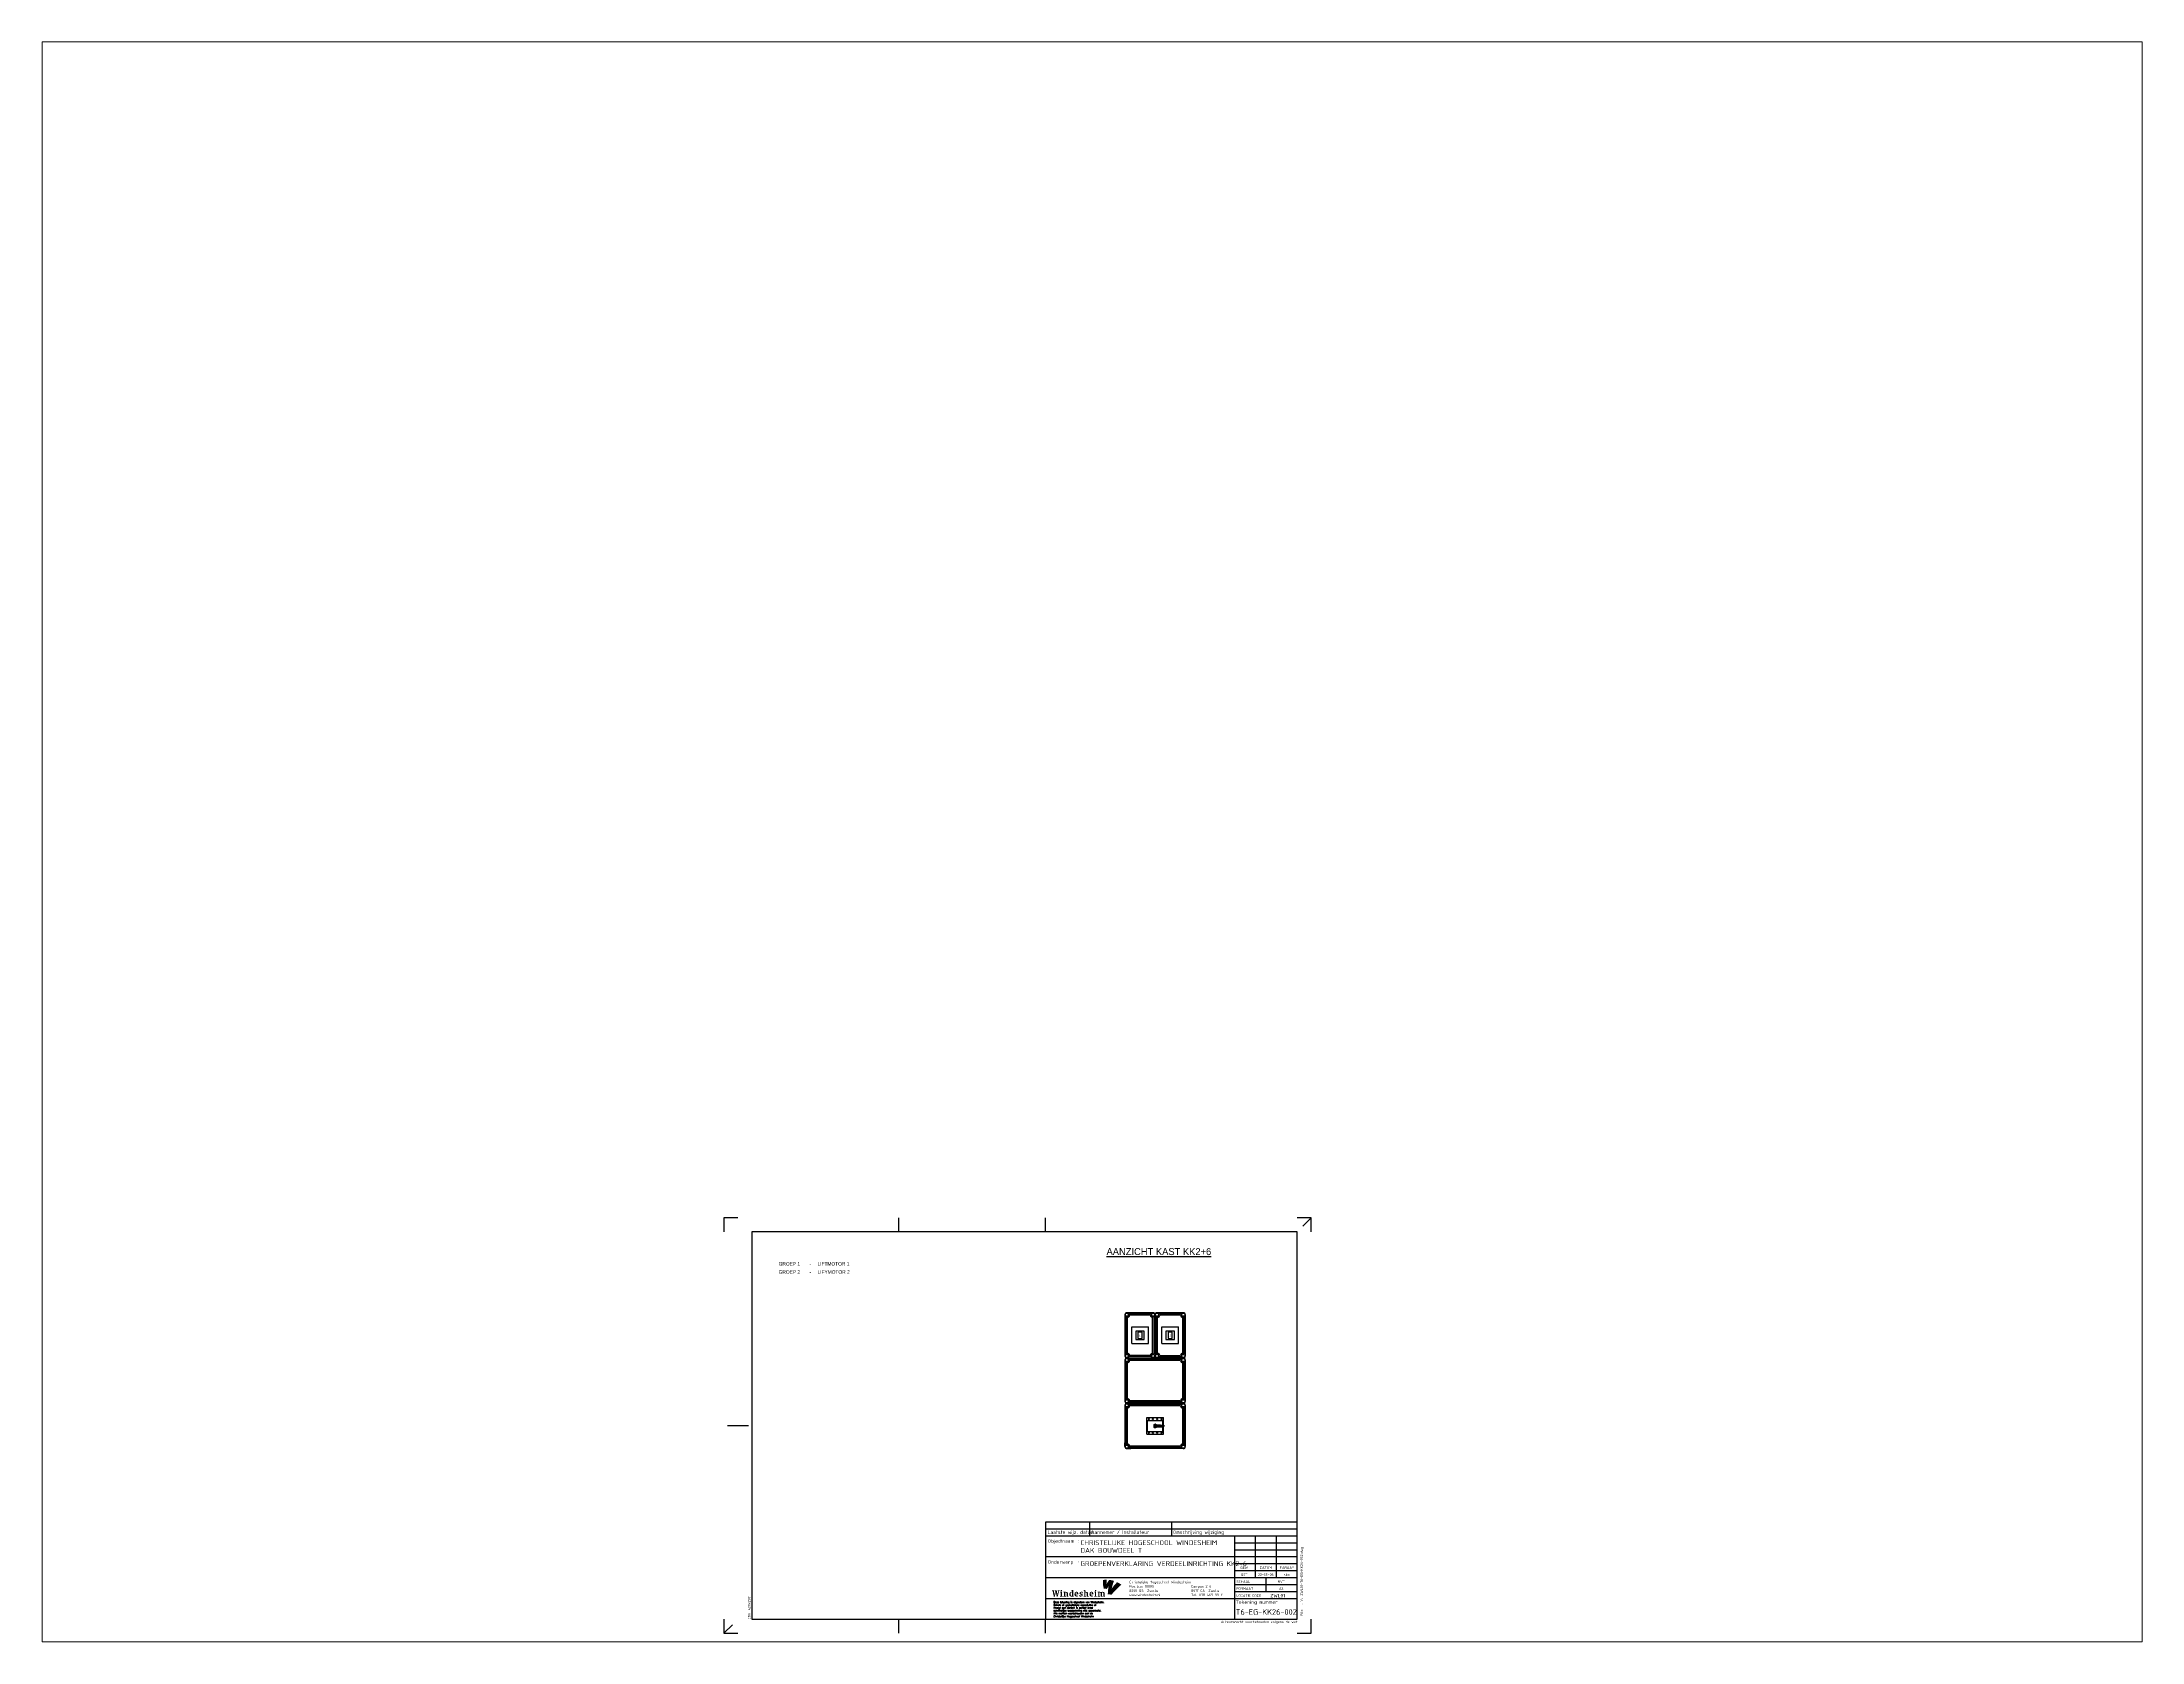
# Paper-space layout 'Layout1' of a CAD drawing. Header units: millimetres. Extents: x 27 to 240, y 20 to 183.
# The model-space entities are those that its viewports show. They can reach past a viewport. Long polylines and large blocks are cut down to what shows.
import ezdxf
from ezdxf.enums import TextEntityAlignment as Align

# ---------------------------------------------------------------- set-up
doc = ezdxf.new("R2010")
doc.units = ezdxf.units.MM
for name, color, linetype in [('00att018', 1, 'CONTINUOUS'), ('00att025', 2, 'CONTINUOUS'), ('00att035', 3, 'CONTINUOUS'), ('00att050', 4, 'CONTINUOUS'), ('00kad018', 1, 'CONTINUOUS'), ('00kad025', 2, 'CONTINUOUS'), ('00kad070', 5, 'CONTINUOUS'), ('BL$2----_KADER', 7, 'CONTINUOUS'), ('BL$4----_LOGO', 7, 'CONTINUOUS'), ('BL$4----_STEMPEL', 7, 'CONTINUOUS'), ('EL6-----', 7, 'CONTINUOUS'), ('KAST AANZICHT', 1, 'CONTINUOUS'), ('Kast-aanzicht', 1, 'CONTINUOUS'), ('LAAG_1', 160, 'CONTINUOUS')]:
    doc.layers.add(name, color=color, linetype=linetype)
doc.styles.add('BURO-035', font='BUROFONT.shx', dxfattribs={"height": 3.5})
doc.styles.add('BURO-050', font='BUROFONT.shx', dxfattribs={"height": 5})
doc.styles.add('EDU', font='ROMANS.SHX', dxfattribs={"height": 2.5})
doc.styles.add('ISO', font='isocp.shx')
doc.styles.add('NOOTER', font='arial.ttf')

# ---------------------------------------------------------------- blocks, each defined once
blk = doc.blocks.new('a3-windesheim-hor')
at = {"layer": '00kad018', "color": 1}
for p, q in [((0, 297), (0, 287)), ((10, 297), (0, 297)), ((125, 287), (125, 297)), ((230, 287), (230, 297)), ((420, 297), (410, 297)), ((420, 297), (414, 291)), ((420, 287), (420, 297)), ((2.5, 148.5), (17.5, 148.5)), ((0, 10), (0, 0)), ((0, 0), (6, 6)), ((0, 0), (10, 0)), ((125, 0), (125, 10)), ((230, 0), (230, 10)), ((410, 0), (420, 0)), ((420, 0), (420, 10))]:
    blk.add_line(p, q, dxfattribs=at)
at = {"layer": '00kad070', "color": 5}
for p, q in [((20, 287), (20, 10)), ((410, 287), (20, 287)), ((410, 10), (410, 287)), ((20, 10), (410, 10))]:
    blk.add_line(p, q, dxfattribs=at)
at = {"layer": '00att018', "color": 1, "style": 'ISO'}
blk.add_text('afm. 420x297', height=1.8, rotation=90, dxfattribs=at).set_placement((19, 10))
blk.add_text('Auteursrecht voorbehouden volgens de wet', height=1.8, dxfattribs=at).set_placement((410.1, 7.2), align=Align.RIGHT)
blk = doc.blocks.new('AI9-BLK4')
at = {"layer": 'LAAG_1'}
h = blk.add_hatch(color=40, dxfattribs=at)
edge = h.paths.add_edge_path()
edge.add_spline(control_points=[(7.1, 7.2), (4.8, 4.7), (2.6, 2.6), (-0.7, -2.1), (0, 0.5), (1.3, 5.9), (2.6, 9), (0.7, 9.7), (-2.2, 10.3), (-4.1, 10.4), (-5.5, 8.8), (-7.5, 5.5), (-8.1, 4.4), (-8, 6.9), (-7.7, 9.3), (-7.6, 10.6), (-9.6, 10.7), (-11, 10.6), (-13.2, 10.3), (-13.3, 6), (-13.1, 2), (-12, -2), (-10.8, -2.1), (-7.6, -2.4), (-7.6, -2.4), (-7.1, -1.7), (-6.1, 0), (-5, 1.4), (-5.4, -0.9), (-5.9, -4.1), (-6.1, -7.2), (-6.1, -8.1), (-6.2, -9.1), (-6.2, -10.1), (-4.7, -10.2), (-1, -10.6), (-0.7, -10.6), (-0.7, -10.6), (-0.7, -10.6), (-0.7, -10.6), (-0.7, -10.6), (-0.7, -10.6), (-0.7, -10.6), (0.7, -8.8), (2.3, -7), (3.6, -5.5), (4.7, -4.4), (5.7, -3.3), (6.7, -2.4), (9.3, 0.1), (11.5, 2.1), (13.2, 3.5), (11, 5.1), (9.5, 6.1), (7.1, 7.2)], knot_values=[0, 0, 0, 0, 1, 1, 1, 2, 2, 2, 3, 3, 3, 4, 4, 4, 5, 5, 5, 6, 6, 6, 7, 7, 7, 8, 8, 8, 9, 9, 9, 10, 10, 10, 11, 11, 11, 12, 12, 12, 13, 13, 13, 14, 14, 14, 15, 15, 15, 16, 16, 16, 17, 17, 17, 18, 18, 18, 18], degree=3, periodic=0)
h = blk.add_hatch(color=154, dxfattribs=at)
edge = h.paths.add_edge_path()
edge.add_spline(control_points=[(-0.7, -10.6), (-0.7, -10.6), (-0.7, -10.6), (-0.7, -10.6), (-0.7, -10.6), (-0.7, -10.6), (-0.7, -10.6)], knot_values=[0, 0, 0, 0, 1, 1, 1, 2, 2, 2, 2], degree=3, periodic=0)
h = blk.add_hatch(color=154, dxfattribs=at)
edge = h.paths.add_edge_path()
edge.add_spline(control_points=[(-0.7, -10.6), (-0.7, -10.6), (-0.7, -10.6), (-0.7, -10.6), (-0.7, -10.6), (-0.7, -10.6), (-0.7, -10.6)], knot_values=[0, 0, 0, 0, 1, 1, 1, 2, 2, 2, 2], degree=3, periodic=0)
blk = doc.blocks.new('AI9-BLK3')
at = {"layer": 'LAAG_1'}
h = blk.add_hatch(color=154, dxfattribs=at)
edge = h.paths.add_edge_path()
edge.add_spline(control_points=[(-27.8, 3.2), (-27.8, 3.2), (-29.8, -4.7), (-29.8, -4.7), (-29.8, -4.7), (-31.2, -4.7), (-31.2, -4.7), (-31.2, -4.7), (-32.5, 1.8), (-32.5, 1.8), (-32.5, 1.8), (-33.9, -4.7), (-33.9, -4.7), (-33.9, -4.7), (-35.4, -4.7), (-35.4, -4.7), (-35.4, -4.7), (-37.2, 3.2), (-37.2, 3.2), (-37.2, 3.2), (-38, 3.2), (-38, 3.2), (-38, 3.2), (-38, 4.2), (-38, 4.2), (-38, 4.2), (-34.8, 4.2), (-34.8, 4.2), (-34.8, 4.2), (-34.8, 3.2), (-34.8, 3.2), (-34.8, 3.2), (-35.4, 3.2), (-35.4, 3.2), (-35.4, 3.2), (-34.4, -2.1), (-34.4, -2.1), (-34.4, -2.1), (-33.2, 3.3), (-33.2, 3.3), (-33.2, 3.3), (-33.7, 3.3), (-33.7, 3.3), (-33.7, 3.3), (-33.7, 4.2), (-33.7, 4.2), (-33.7, 4.2), (-31.3, 4.2), (-31.3, 4.2), (-31.3, 4.2), (-30.2, -2.1), (-30.2, -2.1), (-30.2, -2.1), (-29, 3.2), (-29, 3.2), (-29, 3.2), (-29.8, 3.2), (-29.8, 3.2), (-29.8, 3.2), (-29.8, 4.2), (-29.8, 4.2), (-29.8, 4.2), (-27.2, 4.2), (-27.2, 4.2), (-27.2, 4.2), (-27.2, 3.2), (-27.2, 3.2), (-27.2, 3.2), (-27.8, 3.2), (-27.8, 3.2)], knot_values=[0, 0, 0, 0, 1, 1, 1, 2, 2, 2, 3, 3, 3, 4, 4, 4, 5, 5, 5, 6, 6, 6, 7, 7, 7, 8, 8, 8, 9, 9, 9, 10, 10, 10, 11, 11, 11, 12, 12, 12, 13, 13, 13, 14, 14, 14, 15, 15, 15, 16, 16, 16, 17, 17, 17, 18, 18, 18, 19, 19, 19, 20, 20, 20, 21, 21, 21, 22, 22, 22, 23, 23, 23, 23], degree=3, periodic=0)
h = blk.add_hatch(color=154, dxfattribs=at)
edge = h.paths.add_edge_path()
edge.add_spline(control_points=[(-26.4, -4.7), (-26.4, -4.7), (-26.4, -3.9), (-26.4, -3.9), (-26.4, -3.9), (-25.5, -3.9), (-25.5, -3.9), (-25.5, -3.9), (-25.5, 1.2), (-25.5, 1.2), (-25.5, 1.2), (-26.4, 1.2), (-26.4, 1.2), (-26.4, 1.2), (-26.4, 2), (-26.4, 2), (-26.4, 2), (-23.8, 2), (-23.8, 2), (-23.8, 2), (-23.8, -3.9), (-23.8, -3.9), (-23.8, -3.9), (-22.9, -3.9), (-22.9, -3.9), (-22.9, -3.9), (-22.9, -4.7), (-22.9, -4.7), (-22.9, -4.7), (-26.4, -4.7), (-26.4, -4.7)], knot_values=[0, 0, 0, 0, 1, 1, 1, 2, 2, 2, 3, 3, 3, 4, 4, 4, 5, 5, 5, 6, 6, 6, 7, 7, 7, 8, 8, 8, 9, 9, 9, 10, 10, 10, 10], degree=3, periodic=0)
edge = h.paths.add_edge_path()
edge.add_spline(control_points=[(-24.7, 2.7), (-25.2, 2.7), (-25.7, 3.2), (-25.7, 3.7), (-25.7, 4.3), (-25.2, 4.8), (-24.7, 4.8), (-24.1, 4.8), (-23.6, 4.3), (-23.6, 3.7), (-23.6, 3.2), (-24.1, 2.7), (-24.7, 2.7)], knot_values=[0, 0, 0, 0, 1, 1, 1, 2, 2, 2, 3, 3, 3, 4, 4, 4, 4], degree=3, periodic=0)
h = blk.add_hatch(color=154, dxfattribs=at)
edge = h.paths.add_edge_path()
edge.add_spline(control_points=[(-17, -4.7), (-17, -4.7), (-17, -0.9), (-17, -0.9), (-17, -0.3), (-17.2, 0.2), (-17.5, 0.5), (-17.9, 0.9), (-18.3, 1.1), (-18.9, 1.1), (-19, 1.1), (-19, 1.1), (-19.1, 1.1), (-19.1, 1.1), (-19.1, -3.9), (-19.1, -3.9), (-19.1, -3.9), (-18.2, -3.9), (-18.2, -3.9), (-18.2, -3.9), (-18.2, -4.7), (-18.2, -4.7), (-18.2, -4.7), (-21.7, -4.7), (-21.7, -4.7), (-21.7, -4.7), (-21.7, -3.9), (-21.7, -3.9), (-21.7, -3.9), (-20.8, -3.9), (-20.8, -3.9), (-20.8, -3.9), (-20.8, 1.2), (-20.8, 1.2), (-20.8, 1.2), (-21.7, 1.2), (-21.7, 1.2), (-21.7, 1.2), (-21.7, 2), (-21.7, 2), (-21.7, 2), (-19.4, 2), (-19.4, 2), (-19.1, 2), (-18.9, 2), (-18.6, 2), (-17, 2), (-16.3, 1.9), (-15.9, 1.4), (-15.5, 1), (-15.3, 0.6), (-15.3, -0.2), (-15.3, -0.2), (-15.3, -3.9), (-15.3, -3.9), (-15.3, -3.9), (-14.5, -3.9), (-14.5, -3.9), (-14.5, -3.9), (-14.5, -4.7), (-14.5, -4.7), (-14.5, -4.7), (-17, -4.7), (-17, -4.7)], knot_values=[0, 0, 0, 0, 1, 1, 1, 2, 2, 2, 3, 3, 3, 4, 4, 4, 5, 5, 5, 6, 6, 6, 7, 7, 7, 8, 8, 8, 9, 9, 9, 10, 10, 10, 11, 11, 11, 12, 12, 12, 13, 13, 13, 14, 14, 14, 15, 15, 15, 16, 16, 16, 17, 17, 17, 18, 18, 18, 19, 19, 19, 20, 20, 20, 21, 21, 21, 21], degree=3, periodic=0)
h = blk.add_hatch(color=154, dxfattribs=at)
edge = h.paths.add_edge_path(flags=16)
edge.add_spline(control_points=[(-6.8, -4.7), (-6.8, -4.7), (-6.8, -3.9), (-6.8, -3.9), (-6.8, -3.9), (-7.6, -3.9), (-7.6, -3.9), (-7.6, -3.9), (-7.6, 4.5), (-7.6, 4.5), (-7.6, 4.5), (-10.2, 4.5), (-10.2, 4.5), (-10.2, 4.5), (-10.2, 3.6), (-10.2, 3.6), (-10.2, 3.6), (-9.3, 3.6), (-9.3, 3.6), (-9.3, 3.6), (-9.3, 2), (-9.3, 2), (-9.6, 2), (-9.8, 2), (-10.2, 2), (-11.9, 2), (-13.2, 0.7), (-13.2, -1.5), (-13.2, -3.8), (-12.3, -4.8), (-10.3, -4.8), (-9.9, -4.8), (-9.3, -4.7), (-9.1, -4.7), (-9.1, -4.7), (-6.8, -4.7), (-6.8, -4.7)], knot_values=[0, 0, 0, 0, 1, 1, 1, 2, 2, 2, 3, 3, 3, 4, 4, 4, 5, 5, 5, 6, 6, 6, 7, 7, 7, 8, 8, 8, 9, 9, 9, 10, 10, 10, 11, 11, 11, 12, 12, 12, 12], degree=3, periodic=0)
edge = h.paths.add_edge_path()
edge.add_spline(control_points=[(-9.3, -3.7), (-9.5, -3.8), (-9.6, -3.8), (-9.8, -3.8), (-10.8, -3.8), (-11.5, -3.1), (-11.5, -1.2), (-11.5, 0.4), (-10.9, 1.1), (-10, 1.1), (-9.7, 1.1), (-9.5, 1), (-9.3, 1), (-9.3, 1), (-9.3, -3.7), (-9.3, -3.7)], knot_values=[0, 0, 0, 0, 1, 1, 1, 2, 2, 2, 3, 3, 3, 4, 4, 4, 5, 5, 5, 5], degree=3, periodic=0)
h = blk.add_hatch(color=154, dxfattribs=at)
edge = h.paths.add_edge_path(flags=16)
edge.add_spline(control_points=[(-0.4, -1.4), (-0.4, 1), (-1.2, 2.1), (-3, 2.1), (-4.8, 2.1), (-5.9, 0.7), (-5.9, -1.4), (-5.9, -3.6), (-4.8, -4.8), (-2.7, -4.8), (-1.9, -4.8), (-1.2, -4.6), (-0.7, -4.4), (-0.7, -4.4), (-0.7, -3.5), (-0.7, -3.5), (-1.2, -3.6), (-1.6, -3.6), (-2, -3.6), (-3.4, -3.6), (-4.2, -2.5), (-4.2, -1.4), (-4.2, -1.4), (-0.4, -1.4), (-0.4, -1.4)], knot_values=[0, 0, 0, 0, 1, 1, 1, 2, 2, 2, 3, 3, 3, 4, 4, 4, 5, 5, 5, 6, 6, 6, 7, 7, 7, 8, 8, 8, 8], degree=3, periodic=0)
edge = h.paths.add_edge_path()
edge.add_spline(control_points=[(-2.2, -0.5), (-2.2, -0.5), (-4.2, -0.5), (-4.2, -0.5), (-4.2, 0.5), (-3.8, 1.1), (-3.2, 1.1), (-2.6, 1.1), (-2.2, 0.6), (-2.2, -0.5)], knot_values=[0, 0, 0, 0, 1, 1, 1, 2, 2, 2, 3, 3, 3, 3], degree=3, periodic=0)
h = blk.add_hatch(color=154, dxfattribs=at)
edge = h.paths.add_edge_path()
edge.add_spline(control_points=[(3.2, -4.8), (2.4, -4.8), (1.5, -4.6), (1.3, -4.5), (1.3, -4.5), (1.3, -2.7), (1.3, -2.7), (1.3, -2.7), (2.3, -2.7), (2.3, -2.7), (2.3, -2.7), (2.3, -3.6), (2.3, -3.6), (2.6, -3.7), (2.9, -3.8), (3.3, -3.8), (4.1, -3.8), (4.5, -3.5), (4.5, -3), (4.5, -2.5), (4.1, -2.3), (3.5, -2.1), (3.5, -2.1), (2.7, -1.8), (2.7, -1.8), (1.8, -1.5), (1.3, -1), (1.3, 0.1), (1.3, 1.2), (2.3, 2.1), (3.9, 2.1), (4.6, 2.1), (5.3, 2), (5.7, 1.9), (5.7, 1.9), (5.7, 0), (5.7, 0), (5.7, 0), (4.7, 0), (4.7, 0), (4.7, 0), (4.7, 1), (4.7, 1), (4.4, 1.1), (4.2, 1.1), (3.9, 1.1), (3.2, 1.1), (2.8, 0.8), (2.8, 0.4), (2.8, 0), (3, -0.2), (3.6, -0.4), (3.6, -0.4), (4.4, -0.7), (4.4, -0.7), (5.4, -1), (6, -1.6), (6, -2.6), (6, -4), (4.8, -4.8), (3.2, -4.8)], knot_values=[0, 0, 0, 0, 1, 1, 1, 2, 2, 2, 3, 3, 3, 4, 4, 4, 5, 5, 5, 6, 6, 6, 7, 7, 7, 8, 8, 8, 9, 9, 9, 10, 10, 10, 11, 11, 11, 12, 12, 12, 13, 13, 13, 14, 14, 14, 15, 15, 15, 16, 16, 16, 17, 17, 17, 18, 18, 18, 19, 19, 19, 20, 20, 20, 20], degree=3, periodic=0)
h = blk.add_hatch(color=154, dxfattribs=at)
edge = h.paths.add_edge_path()
edge.add_spline(control_points=[(11.8, -4.7), (11.8, -4.7), (11.8, -1), (11.8, -1), (11.8, -0.3), (11.7, 0.2), (11.3, 0.5), (10.9, 0.9), (10.5, 1.1), (10, 1.1), (9.9, 1.1), (9.8, 1.1), (9.7, 1.1), (9.7, 1.1), (9.7, -3.9), (9.7, -3.9), (9.7, -3.9), (10.6, -3.9), (10.6, -3.9), (10.6, -3.9), (10.6, -4.7), (10.6, -4.7), (10.6, -4.7), (7.1, -4.7), (7.1, -4.7), (7.1, -4.7), (7.1, -3.9), (7.1, -3.9), (7.1, -3.9), (8, -3.9), (8, -3.9), (8, -3.9), (8, 3.6), (8, 3.6), (8, 3.6), (7.2, 3.6), (7.2, 3.6), (7.2, 3.6), (7.2, 4.5), (7.2, 4.5), (7.2, 4.5), (9.7, 4.5), (9.7, 4.5), (9.7, 4.5), (9.7, 2), (9.7, 2), (9.9, 2), (10.2, 2), (10.5, 2), (11.9, 2), (12.5, 1.8), (13, 1.4), (13.4, 1), (13.5, 0.5), (13.5, -0.2), (13.5, -0.2), (13.5, -3.9), (13.5, -3.9), (13.5, -3.9), (14.3, -3.9), (14.3, -3.9), (14.3, -3.9), (14.3, -4.7), (14.3, -4.7), (14.3, -4.7), (11.8, -4.7), (11.8, -4.7)], knot_values=[0, 0, 0, 0, 1, 1, 1, 2, 2, 2, 3, 3, 3, 4, 4, 4, 5, 5, 5, 6, 6, 6, 7, 7, 7, 8, 8, 8, 9, 9, 9, 10, 10, 10, 11, 11, 11, 12, 12, 12, 13, 13, 13, 14, 14, 14, 15, 15, 15, 16, 16, 16, 17, 17, 17, 18, 18, 18, 19, 19, 19, 20, 20, 20, 21, 21, 21, 22, 22, 22, 22], degree=3, periodic=0)
h = blk.add_hatch(color=154, dxfattribs=at)
edge = h.paths.add_edge_path(flags=16)
edge.add_spline(control_points=[(21.1, -1.4), (21.1, 1), (20.4, 2.1), (18.5, 2.1), (16.7, 2.1), (15.6, 0.7), (15.6, -1.4), (15.6, -3.6), (16.8, -4.8), (18.9, -4.8), (19.6, -4.8), (20.3, -4.6), (20.8, -4.4), (20.8, -4.4), (20.8, -3.5), (20.8, -3.5), (20.4, -3.6), (19.9, -3.6), (19.5, -3.6), (18.1, -3.6), (17.3, -2.5), (17.3, -1.4), (17.3, -1.4), (21.1, -1.4), (21.1, -1.4)], knot_values=[0, 0, 0, 0, 1, 1, 1, 2, 2, 2, 3, 3, 3, 4, 4, 4, 5, 5, 5, 6, 6, 6, 7, 7, 7, 8, 8, 8, 8], degree=3, periodic=0)
edge = h.paths.add_edge_path()
edge.add_spline(control_points=[(19.3, -0.5), (19.3, -0.5), (17.3, -0.5), (17.3, -0.5), (17.3, 0.5), (17.8, 1.1), (18.4, 1.1), (18.9, 1.1), (19.3, 0.6), (19.3, -0.5)], knot_values=[0, 0, 0, 0, 1, 1, 1, 2, 2, 2, 3, 3, 3, 3], degree=3, periodic=0)
h = blk.add_hatch(color=154, dxfattribs=at)
edge = h.paths.add_edge_path()
edge.add_spline(control_points=[(22.5, -4.7), (22.5, -4.7), (22.5, -3.9), (22.5, -3.9), (22.5, -3.9), (23.4, -3.9), (23.4, -3.9), (23.4, -3.9), (23.4, 1.2), (23.4, 1.2), (23.4, 1.2), (22.5, 1.2), (22.5, 1.2), (22.5, 1.2), (22.5, 2), (22.5, 2), (22.5, 2), (25.1, 2), (25.1, 2), (25.1, 2), (25.1, -3.9), (25.1, -3.9), (25.1, -3.9), (26, -3.9), (26, -3.9), (26, -3.9), (26, -4.7), (26, -4.7), (26, -4.7), (22.5, -4.7), (22.5, -4.7)], knot_values=[0, 0, 0, 0, 1, 1, 1, 2, 2, 2, 3, 3, 3, 4, 4, 4, 5, 5, 5, 6, 6, 6, 7, 7, 7, 8, 8, 8, 9, 9, 9, 10, 10, 10, 10], degree=3, periodic=0)
edge = h.paths.add_edge_path()
edge.add_spline(control_points=[(24.2, 2.7), (23.6, 2.7), (23.2, 3.2), (23.2, 3.7), (23.2, 4.3), (23.6, 4.8), (24.2, 4.8), (24.8, 4.8), (25.3, 4.3), (25.3, 3.7), (25.3, 3.2), (24.8, 2.7), (24.2, 2.7)], knot_values=[0, 0, 0, 0, 1, 1, 1, 2, 2, 2, 3, 3, 3, 4, 4, 4, 4], degree=3, periodic=0)
h = blk.add_hatch(color=154, dxfattribs=at)
edge = h.paths.add_edge_path()
edge.add_spline(control_points=[(35.5, -4.7), (35.5, -4.7), (35.5, -0.9), (35.5, -0.9), (35.5, -0.3), (35.3, 0.2), (35, 0.5), (34.7, 0.9), (34.2, 1.1), (33.5, 1.1), (33.4, 1.1), (33.3, 1), (33.2, 1), (33.4, 0.8), (33.5, 0.3), (33.5, -0.1), (33.5, -0.1), (33.5, -3.9), (33.5, -3.9), (33.5, -3.9), (34.3, -3.9), (34.3, -3.9), (34.3, -3.9), (34.3, -4.7), (34.3, -4.7), (34.3, -4.7), (31.8, -4.7), (31.8, -4.7), (31.8, -4.7), (31.8, -0.9), (31.8, -0.9), (31.8, -0.2), (31.6, 0.2), (31.3, 0.5), (30.9, 0.9), (30.5, 1.1), (30, 1.1), (30, 1.1), (29.9, 1.1), (29.8, 1.1), (29.8, 1.1), (29.8, -3.9), (29.8, -3.9), (29.8, -3.9), (30.6, -3.9), (30.6, -3.9), (30.6, -3.9), (30.6, -4.7), (30.6, -4.7), (30.6, -4.7), (27.2, -4.7), (27.2, -4.7), (27.2, -4.7), (27.2, -3.9), (27.2, -3.9), (27.2, -3.9), (28.1, -3.9), (28.1, -3.9), (28.1, -3.9), (28.1, 1.2), (28.1, 1.2), (28.1, 1.2), (27.2, 1.2), (27.2, 1.2), (27.2, 1.2), (27.2, 2), (27.2, 2), (27.2, 2), (29.6, 2), (29.6, 2), (29.9, 2), (30.2, 2), (30.4, 2), (31.4, 2), (31.9, 1.9), (32.5, 1.7), (33, 1.9), (33.7, 2), (34.5, 2), (35.6, 2), (36.3, 1.8), (36.7, 1.4), (37.1, 1), (37.2, 0.5), (37.2, -0.1), (37.2, -0.1), (37.2, -3.9), (37.2, -3.9), (37.2, -3.9), (38, -3.9), (38, -3.9), (38, -3.9), (38, -4.7), (38, -4.7), (38, -4.7), (35.5, -4.7), (35.5, -4.7)], knot_values=[0, 0, 0, 0, 1, 1, 1, 2, 2, 2, 3, 3, 3, 4, 4, 4, 5, 5, 5, 6, 6, 6, 7, 7, 7, 8, 8, 8, 9, 9, 9, 10, 10, 10, 11, 11, 11, 12, 12, 12, 13, 13, 13, 14, 14, 14, 15, 15, 15, 16, 16, 16, 17, 17, 17, 18, 18, 18, 19, 19, 19, 20, 20, 20, 21, 21, 21, 22, 22, 22, 23, 23, 23, 24, 24, 24, 25, 25, 25, 26, 26, 26, 27, 27, 27, 28, 28, 28, 29, 29, 29, 30, 30, 30, 31, 31, 31, 32, 32, 32, 32], degree=3, periodic=0)
blk = doc.blocks.new('AI9-BLK2')
at = {"layer": 'LAAG_1', "color": 7}
for name, p in [('AI9-BLK4', (36.4, 1.4)), ('AI9-BLK3', (-11.6, -7.2))]:
    blk.add_blockref(name, p, dxfattribs=at)
blk = doc.blocks.new('CHW_ONDERHOEK')
at = {"layer": '00kad025', "color": 2}
for p, q in [((-190, 79.5), (-190, 69.5)), ((-10, 79.5), (-190, 79.5)), ((-158.5, 79.5), (-158.5, 69.5)), ((-100, 79.5), (-100, 69.5)), ((-10, 74.5), (-190, 74.5)), ((-10, 64.5), (-55, 64.5)), ((-40, 69.5), (-40, 39.5)), ((-25, 69.5), (-25, 39.5)), ((-10, 59.5), (-55, 59.5)), ((-10, 54.5), (-55, 54.5)), ((-10, 49.5), (-55, 49.5)), ((-32.5, 39.5), (-32.5, 34.5)), ((-32.5, 34.5), (-32.5, 29.5))]:
    blk.add_line(p, q, dxfattribs=at)
at = {"layer": '00kad070', "color": 5}
for p, q in [((-10, 69.5), (-190, 69.5)), ((-190, 69.5), (-190, 10)), ((-55, 69.5), (-55, 10)), ((-55, 54.5), (-190, 54.5)), ((-10, 39.5), (-190, 39.5)), ((-10, 44.5), (-55, 44.5)), ((-10, 34.5), (-55, 34.5)), ((-55, 24.5), (-190, 24.5)), ((-10, 29.5), (-55, 29.5)), ((-10, 24.5), (-55, 24.5))]:
    blk.add_line(p, q, dxfattribs=at)
at = {"layer": 'LAAG_1', "color": 7, "xscale": 0.5, "yscale": 0.5, "zscale": 0.5}
blk.add_blockref('AI9-BLK2', (-160.6, 32.2), dxfattribs=at)
at = {"layer": '00att018', "color": 1, "style": 'ISO'}
for s, p in [('GEW', (-48, 46)), ('DATUM', (-32.5, 46)), ('PARAAF', (-17.5, 46)), ('GET', (-48, 41))]:
    blk.add_text(s, height=1.8, dxfattribs=at).set_placement(p, align=Align.CENTER)
for s, p in [('SCHAAL', (-53.5, 36)), ('FORMAAT', (-53.5, 31))]:
    blk.add_text(s, height=1.8, dxfattribs=at).set_placement(p)
at = {"layer": '00att018', "color": 1, "linetype": 'Continuous', "style": 'EDU'}
for s, p in [('Deze tekening is eigendom van Windesheim.', (-184.2, 21.6)), ('Gehele of gedeeltelijke reproduktie of', (-184.2, 19.6)), ('inzage aan derden is zonder onze', (-184.2, 17.6)), ('schriftelijke toestemming niet geoorloofd.', (-184.2, 15.6)), ('Alle rechten voorbehouden aan de', (-184.2, 13.6)), ('Christelijke Hogeschool Windesheim', (-184.2, 11.4))]:
    blk.add_text(s, height=1.2, dxfattribs=at).set_placement(p)
at = {"layer": '00att018', "color": 1, "style": 'ISO', "width": 0.9}
blk.add_text('....\\\\', height=1.8, rotation=90, dxfattribs=at).set_placement((-6, 20.5))
at = {"layer": '00att018', "color": 1, "style": 'ISO'}
blk.add_text('File:', height=1.8, rotation=90, dxfattribs=at).set_placement((-6, 12.5))
for tag, p in [('WZ_CODED', (-48, 66.1)), ('WZ_CODEC', (-48, 61.1)), ('WZ_DATUMD', (-32.5, 66.1)), ('WZ_DATUMC', (-32.5, 61.1)), ('WZ_WZGOEDD', (-17.5, 66.1)), ('WZ_WZGOEDC', (-17.5, 61.1)), ('WZ_CODEA', (-48, 51.1)), ('WZ_CODEB', (-48, 56.1)), ('WZ_DATUMB', (-32.5, 56.1)), ('WZ_DATUMA', (-32.5, 51.1)), ('WZ_WZGOEDB', (-17.5, 56.1)), ('WZ_WZGOEDA', (-17.5, 51.1)), ('TKDATCREAT', (-32.5, 41)), ('TKFORMAAT', (-21.5, 31)), ('TKSCHAAL', (-21.5, 36)), ('TKINIT', (-17.5, 41))]:
    blk.add_attdef(tag, text='', height=1.8, dxfattribs=at).set_placement(p, align=Align.CENTER)
blk.add_attdef('DWGNAME', (-6, 26.9), '', height=1.8, rotation=90, dxfattribs=at)
at = {"layer": '00att025', "color": 2, "style": 'ISO'}
for s, p in [('Objectnaam', (-188.5, 64.7)), ('Onderwerp', (-188.5, 49.7)), ('Tekening nummer', (-54, 21))]:
    blk.add_text(s, height=2.5, dxfattribs=at).set_placement(p)
at = {"layer": '00att025', "style": 'ISO'}
for p in [(-167, 64.7), (-167, 49.8)]:
    blk.add_text(':', height=2.5, dxfattribs=at).set_placement(p)
at = {"layer": '00att025', "color": 1, "style": 'ISO'}
blk.add_text('LOCATIE CODE :', height=1.8, dxfattribs=at).set_placement((-53.5, 26))
at = {"layer": '00att025', "color": 2, "style": 'ISO'}
for tag, p in [('WZ_DATUM', (-184, 75.9)), ('WZ_AANNEMER_INSTALATEUR', (-157.5, 75.9)), ('WZ_OMSCHR', (-99, 75.9))]:
    blk.add_attdef(tag, p, '', height=2.5, dxfattribs=at)
at = {"layer": '00att025', "color": 3, "style": 'ISO'}
blk.add_attdef('TKVRIJ2', text='', height=2.5, dxfattribs=at).set_placement((-24, 25.6), align=Align.CENTER)
at = {"layer": '00att035', "color": 3, "style": 'ISO'}
for s, p in [('Laatste wijz. datum', (-188.5, 71)), ('Aannemer / Installateur', (-157.5, 71)), ('Omschrijving wijziging', (-99, 71))]:
    blk.add_text(s, height=2.5, dxfattribs=at).set_placement(p)
for tag, p in [('TK1OMSCHR', (-165.1, 57.5)), ('PROMSCHR', (-165.1, 63)), ('TK2OMSCHR', (-165.1, 48)), ('TKVRIJ1', (-165.1, 42.5))]:
    blk.add_attdef(tag, p, '', height=3.5, dxfattribs=at)
at = {"layer": '00att050', "color": 4, "style": 'ISO'}
blk.add_attdef('TKFASE', text='', height=5, dxfattribs=at).set_placement((-14.5, 82), align=Align.RIGHT)
blk.add_attdef('TKTEKNR', text='', height=3.5, dxfattribs=at).set_placement((-32.2, 13.2), align=Align.CENTER)
at = {"layer": 'BL$4----_LOGO', "color": 1, "style": 'ISO'}
for s, p in [('Christelijke Hogeschool Windesheim', (-130.2, 35.7)), ('Postbus 10090', (-130.2, 32.6)), ('8000 GB  Zwolle', (-130.2, 29.5)), ('Campus 2-6', (-85.9, 32.6)), ('8017 CA  Zwolle', (-85.9, 29.5)), ('www.windesheim.nl', (-130.2, 26.5)), ('Tel. 038 469 99 11', (-85.9, 26.5))]:
    blk.add_text(s, height=1.8, dxfattribs=at).set_placement(p)

msp = doc.modelspace()

# ---------------------------------------------------------------- linework, layer by layer
at = {"layer": 'KAST AANZICHT'}
for p, q in [((286.7, 227.8), (286.7, 198.2)), ((287.7, 226.2), (287.7, 199.8)), ((306.9, 229.2), (288.1, 229.2)), ((288.5, 200.2), (288.5, 225.8)), ((290.9, 228.2), (289.7, 228.2)), ((304.9, 227.4), (290.1, 227.4)), ((305.3, 228.2), (290.9, 228.2)), ((306.5, 200.2), (306.5, 225.8)), ((307.3, 226.2), (307.3, 199.8)), ((308.3, 227.8), (308.3, 198.2)), ((308.3, 225), (308.3, 227.8)), ((308.3, 227.8), (308.3, 198.2)), ((309.3, 226.2), (309.3, 199.8)), ((328.5, 229.2), (309.7, 229.2)), ((310.1, 200.2), (310.1, 225.8)), ((312.5, 228.2), (311.3, 228.2)), ((326.5, 227.4), (311.7, 227.4)), ((326.9, 228.2), (312.5, 228.2)), ((328.1, 200.2), (328.1, 225.8)), ((328.9, 226.2), (328.9, 199.8)), ((329.9, 227.8), (329.9, 198.2)), ((329.9, 225), (329.9, 227.8)), ((286.7, 195.4), (286.7, 165.8)), ((325.7, 196.8), (288.1, 196.8)), ((290.9, 196.8), (288.1, 196.8)), ((305.3, 197.8), (289.7, 197.8)), ((290.9, 195.8), (289.7, 195.8)), ((304.9, 198.6), (290.1, 198.6)), ((328.6, 196.8), (290.9, 196.8)), ((326.9, 195.8), (290.9, 195.8)), ((311.3, 197.8), (326.9, 197.8)), ((311.7, 198.6), (326.5, 198.6)), ((328.6, 196.8), (325.7, 196.8)), ((325.7, 196.8), (328.5, 196.8)), ((329.9, 195.4), (329.9, 165.8)), ((329.9, 192.6), (329.9, 195.4)), ((329.9, 195.4), (329.9, 165.8)), ((287.7, 193.8), (287.7, 167.4)), ((288.5, 167.8), (288.5, 193.4)), ((326.5, 195), (290.1, 195)), ((328.1, 167.8), (328.1, 193.4)), ((328.9, 193.8), (328.9, 167.4)), ((329.9, 182.7), (329.9, 185.5)), ((325.7, 165.4), (289.7, 165.4)), ((326.5, 166.2), (290.1, 166.2)), ((326.9, 165.4), (325.7, 165.4)), ((329.9, 165.8), (329.9, 168.6)), ((286.7, 163), (286.7, 133.4)), ((287.7, 161.4), (287.7, 135)), ((288.1, 164.4), (328.5, 164.4)), ((290.9, 164.4), (288.1, 164.4)), ((325.7, 164.4), (288.1, 164.4)), ((325.7, 164.4), (288.1, 164.4)), ((290.9, 164.4), (288.1, 164.4)), ((288.5, 135.4), (288.5, 161)), ((290.9, 163.4), (289.7, 163.4)), ((326.5, 162.6), (290.1, 162.6)), ((328.6, 164.4), (290.9, 164.4)), ((326.9, 163.4), (290.9, 163.4)), ((328.5, 164.4), (301.7, 164.4)), ((328.5, 164.4), (325.7, 164.4)), ((328.6, 164.4), (325.7, 164.4)), ((328.6, 164.4), (325.7, 164.4)), ((328.1, 135.4), (328.1, 161)), ((328.9, 161.4), (328.9, 135)), ((329.9, 163), (329.9, 133.4)), ((329.9, 160.2), (329.9, 163)), ((329.9, 163), (329.9, 133.4)), ((286.7, 133.4), (286.7, 136.2)), ((329.9, 133.4), (329.9, 136.2)), ((288, 132), (290.9, 132)), ((325.7, 132), (288.1, 132)), ((325.7, 133), (289.7, 133)), ((289.7, 133), (290.9, 133)), ((326.5, 133.8), (290.1, 133.8)), ((328.5, 132), (301.7, 132)), ((326.9, 133), (325.7, 133)), ((328.6, 132), (325.7, 132))]:
    msp.add_line(p, q, dxfattribs=at)
at = {"layer": 'KAST AANZICHT', "linetype": 'Continuous'}
for p, q in [((291.6, 219), (303.5, 219)), ((291.6, 207.1), (291.6, 219)), ((303.5, 207.1), (303.5, 219)), ((313.2, 219), (325.1, 219)), ((313.2, 207.1), (313.2, 219)), ((325.1, 207.1), (325.1, 219)), ((291.6, 207.1), (303.5, 207.1)), ((313.2, 207.1), (325.1, 207.1)), ((302.4, 154.2), (314.3, 154.2)), ((302.4, 142.3), (302.4, 154.2)), ((302.8, 144.2), (302.8, 152.2)), ((302.8, 152.2), (313.8, 152.2)), ((313.8, 144.2), (313.8, 152.2)), ((314.3, 142.3), (314.3, 154.2)), ((302.4, 142.3), (314.3, 142.3)), ((302.8, 144.2), (313.8, 144.2)), ((307.1, 148.8), (313.2, 148.8)), ((307.1, 148.7), (314.3, 148.7)), ((307.1, 148.6), (314.6, 148.6)), ((307.1, 148.6), (314.6, 148.6)), ((307.1, 148.5), (314.6, 148.5)), ((307.1, 148.4), (314.6, 148.4)), ((307.1, 148.3), (314.6, 148.3)), ((307.1, 148.3), (314.6, 148.3)), ((307.1, 148.2), (314.6, 148.2)), ((307.1, 148.1), (314.6, 148.1)), ((307.1, 148.1), (314.6, 148.1)), ((307.1, 148), (314.6, 148)), ((307.1, 147.9), (314.6, 147.9)), ((307.1, 147.8), (314.6, 147.8)), ((307.1, 147.8), (314.6, 147.8)), ((307.1, 147.7), (313.7, 147.7)), ((307.1, 147.6), (312.6, 147.6)), ((307.2, 148.9), (312.2, 148.9)), ((307.2, 147.5), (311.5, 147.5)), ((307.4, 148.9), (311.1, 148.9)), ((307.4, 147.5), (310.4, 147.5)), ((307.5, 149.1), (309.1, 149.1)), ((307.5, 149), (310, 149)), ((307.5, 147.4), (309.3, 147.4)), ((307.5, 147.3), (309.1, 147.3)), ((307.6, 149.1), (309, 149.1)), ((307.6, 147.3), (309, 147.3)), ((307.7, 149.2), (308.9, 149.2)), ((307.7, 147.2), (308.8, 147.2)), ((307.8, 149.3), (308.8, 149.3)), ((307.9, 147.1), (308.7, 147.1)), ((308, 149.4), (308.6, 149.4)), ((314.6, 147.8), (309.1, 147.4))]:
    msp.add_line(p, q, dxfattribs=at)
at = {"layer": 'KAST AANZICHT'}
for points in [[(294.5, 210), (300.5, 210), (300.5, 216), (294.5, 216)], [(299, 215.2), (296, 215.2), (296, 210.8), (299, 210.8)], [(316.1, 210), (322.1, 210), (322.1, 216), (316.1, 216)], [(320.6, 215.2), (317.6, 215.2), (317.6, 210.8), (320.6, 210.8)]]:
    msp.add_lwpolyline(points, close=True, dxfattribs=at)
at = {"layer": 'KAST AANZICHT', "linetype": 'Continuous'}
for points in [[(307.5, 149.1), (308.3, 149.1), (314.6, 148.7), (314.6, 147.8), (308.3, 147.3), (307.5, 147.4)], [(309.1, 149.1), (314.6, 148.7), (314.6, 147.8)]]:
    msp.add_lwpolyline(points, dxfattribs=at)
at = {"layer": 'KAST AANZICHT'}
for centre in [(288.1, 227.8), (306.9, 227.8), (309.7, 227.8), (328.5, 227.8), (288.1, 198.2), (288.1, 195.4), (306.9, 198.2), (309.7, 198.2), (328.5, 198.2), (328.5, 195.4), (288.1, 165.8), (328.5, 165.8), (288.1, 163), (328.5, 163), (288.1, 133.4), (328.5, 133.4)]:
    msp.add_circle(centre, 1.08, dxfattribs=at)
at = {"layer": 'KAST AANZICHT', "linetype": 'Continuous'}
for centre in [(303.8, 153.1), (306.8, 153.1), (309.8, 153.1), (312.8, 153.1), (303.8, 143.3), (306.8, 143.3), (309.8, 143.3), (312.8, 143.3)]:
    msp.add_circle(centre, 0.34, dxfattribs=at)
at = {"layer": 'KAST AANZICHT'}
for centre, radius, start, end in [((288.1, 227.8), 1.38, 90, 180), ((287.9, 226.2), 0.24, 83.6198, 179.9992), ((288.1, 227.8), 1.38, 263.6207, 6.3792), ((288.5, 227.4), 1.56, 270, 0), ((289.7, 228), 0.24, 90.0008, 186.3801), ((306.5, 227.4), 1.56, 180, 270), ((305.3, 228), 0.24, 353.6206, 90), ((306.9, 227.8), 1.38, 173.6208, 276.3793), ((306.9, 227.8), 1.38, 0, 90), ((307.1, 226.2), 0.24, 0.0008, 96.3801), ((309.7, 227.8), 1.38, 90, 180), ((309.5, 226.2), 0.24, 83.6198, 179.9992), ((309.7, 227.8), 1.38, 263.6207, 6.3792), ((310.1, 227.4), 1.56, 270, 0), ((311.3, 228), 0.24, 90.0008, 186.3801), ((328.1, 227.4), 1.56, 180, 270), ((326.9, 228), 0.24, 353.6206, 90), ((328.5, 227.8), 1.38, 173.6208, 276.3793), ((328.5, 227.8), 1.38, 0, 90), ((328.7, 226.2), 0.24, 0.0008, 96.3801), ((288.1, 198.2), 1.38, 180, 270), ((288.1, 195.4), 1.38, 90, 180), ((287.9, 199.8), 0.24, 180, 276.3794), ((288.1, 198.2), 1.38, 353.6207, 96.3792), ((288.1, 195.4), 1.38, 263.6207, 6.3792), ((288.5, 198.6), 1.56, 0, 90), ((289.7, 198), 0.24, 173.6198, 269.9992), ((289.7, 195.6), 0.24, 90.0008, 186.3801), ((306.5, 198.6), 1.56, 90, 180), ((305.3, 198), 0.24, 270, 6.3794), ((306.9, 198.2), 1.38, 83.6207, 186.3792), ((306.9, 198.2), 1.38, 270, 0), ((307.1, 199.8), 0.24, 263.6206, 0), ((309.7, 198.2), 1.38, 180, 270), ((309.5, 199.8), 0.24, 180, 276.3794), ((309.7, 198.2), 1.38, 353.6208, 96.3793), ((310.1, 198.6), 1.56, 0, 90), ((311.3, 198), 0.24, 173.6206, 270), ((328.1, 198.6), 1.56, 90, 180), ((326.9, 198), 0.24, 270.0008, 6.3802), ((326.9, 195.6), 0.24, 353.6206, 90), ((328.5, 198.2), 1.38, 83.6208, 186.3793), ((328.5, 195.4), 1.38, 173.6208, 276.3793), ((328.5, 198.2), 1.38, 270, 0), ((328.5, 195.4), 1.38, 0, 90), ((328.7, 199.8), 0.24, 263.6206, 0), ((287.9, 193.8), 0.24, 83.6198, 179.9992), ((288.5, 195), 1.56, 270, 0), ((328.1, 195), 1.56, 180, 270), ((328.7, 193.8), 0.24, 0.0008, 96.3801), ((288.1, 165.8), 1.38, 180, 270), ((287.9, 167.4), 0.24, 180, 276.3794), ((288.1, 165.8), 1.38, 353.6207, 96.3792), ((288.5, 166.2), 1.56, 0, 90), ((289.7, 165.6), 0.24, 173.6198, 269.9992), ((328.1, 166.2), 1.56, 90, 180), ((326.9, 165.6), 0.24, 270, 6.3794), ((328.5, 165.8), 1.38, 83.6207, 186.3792), ((328.5, 165.8), 1.38, 270, 0), ((328.7, 167.4), 0.24, 263.6206, 0), ((288.1, 163), 1.38, 90, 180), ((287.9, 161.4), 0.24, 83.6198, 179.9992), ((288.1, 163), 1.38, 263.6207, 6.3792), ((288.5, 162.6), 1.56, 270, 0), ((289.7, 163.2), 0.24, 90.0008, 186.3801), ((328.1, 162.6), 1.56, 180, 270), ((326.9, 163.2), 0.24, 353.6206, 90), ((328.5, 163), 1.38, 173.6208, 276.3793), ((328.5, 163), 1.38, 0, 90), ((328.7, 161.4), 0.24, 0.0008, 96.3801), ((288.5, 133.8), 1.56, 0, 90), ((328.1, 133.8), 1.56, 90, 180), ((288.1, 133.4), 1.38, 180, 270), ((287.9, 135), 0.24, 180, 276.3794), ((288.1, 133.4), 1.38, 353.6208, 96.3793), ((289.7, 133.2), 0.24, 173.6206, 270), ((326.9, 133.2), 0.24, 270, 6.3794), ((328.5, 133.4), 1.38, 83.6207, 186.3792), ((328.5, 133.4), 1.38, 270, 0), ((328.7, 135), 0.24, 263.6206, 0)]:
    msp.add_arc(centre, radius, start, end, dxfattribs=at)
at = {"layer": 'KAST AANZICHT', "linetype": 'Continuous'}
for start, end in [(44.9564, 133.8138), (226.1862, 315.0339)]:
    msp.add_arc((308.3, 148.2), 1.18, start, end, dxfattribs=at)

# ---------------------------------------------------------------- block references
at = {"layer": 'BL$2----_KADER'}
msp.add_blockref('a3-windesheim-hor', (0, 0), dxfattribs=at)
at = {"layer": 'BL$4----_STEMPEL'}
ref = msp.add_blockref('CHW_ONDERHOEK', (420, 0), dxfattribs=at)
ref.add_attrib('TKTEKNR', 'T6-EG-KK26-002', dxfattribs={"layer": '00att050', "color": 4, "height": 4, "style": 'ISO'}).set_placement((387.8, 13.2), align=Align.CENTER)
ref.add_attrib('TKDATCREAT', '22-05-06', dxfattribs={"layer": '00att018', "color": 1, "height": 1.8, "style": 'ISO'}).set_placement((387.5, 41), align=Align.CENTER)
ref.add_attrib('TKINIT', 'sbo', dxfattribs={"layer": '00att018', "color": 1, "height": 1.8, "style": 'ISO'}).set_placement((402.5, 41), align=Align.CENTER)
ref.add_attrib('TKSCHAAL', 'NVT', dxfattribs={"layer": '00att018', "color": 1, "height": 1.8, "style": 'ISO'}).set_placement((398.5, 36), align=Align.CENTER)
ref.add_attrib('TKFORMAAT', 'A3', dxfattribs={"layer": '00att018', "color": 1, "height": 1.8, "style": 'ISO'}).set_placement((398.5, 31), align=Align.CENTER)
ref.add_attrib('TKVRIJ2', 'ZWL01', dxfattribs={"layer": '00att025', "color": 3, "height": 2.5, "style": 'ISO'}).set_placement((396, 25.6), align=Align.CENTER)
ref.add_attrib('PROMSCHR', 'CHRISTELIJKE HOGESCHOOL WINDESHEIM', (254.9, 63), dxfattribs={"layer": '00att035', "color": 3, "height": 3.5, "style": 'ISO'})
ref.add_attrib('TK2OMSCHR', 'GROEPENVERKLARING VERDEELINRICHTING KK2+6', (254.9, 48), dxfattribs={"layer": '00att035', "color": 3, "height": 3.5, "style": 'ISO'})
ref.add_attrib('TKFILE', 'ZWL01-T6-EG-KK26-002.dwg', (414, 26.9), dxfattribs={"layer": '00att018', "color": 1, "height": 1.8, "rotation": 90, "style": 'ISO'})
ref.add_attrib('TK1OMSCHR', 'DAK BOUWDEEL T', (254.9, 57.5), dxfattribs={"layer": '00att035', "color": 3, "height": 3.5, "style": 'ISO'})

# ---------------------------------------------------------------- texts
at = {"layer": 'EL6-----', "color": 2, "style": 'BURO-035'}
for s, p in [('GROEP 1', (39.1, 262.9)), ('GROEP 2', (39.1, 257.1)), ('-', (61.2, 262.9)), ('-', (61.2, 257.1)), ('LIFTMOTOR 1', (66.9, 262.9)), ('LIFYMOTOR 2', (66.9, 257.1))]:
    msp.add_text(s, height=2.5, dxfattribs=at).set_placement(p)
at = {"layer": 'KAST AANZICHT', "style": 'NOOTER'}
for s, p in [('1', (297.4, 212.9)), ('2', (319.2, 212.9))]:
    msp.add_text(s, height=1.12, dxfattribs=at).set_placement(p, align=Align.MIDDLE)
at = {"layer": 'Kast-aanzicht', "color": 4, "style": 'BURO-050'}
msp.add_text('%%UAANZICHT KAST KK2+6', height=5, dxfattribs=at).set_placement((273.6, 270.4))

psp = doc.layouts.get("Layout1")

# ---------------------------------------------------------------- viewports
at = {"layer": 'EL6-----'}
psp.add_viewport(center=(133.35, 101.6), size=(213.36, 162.56), view_center_point=(263.2, 565.8), view_height=1144.172, dxfattribs=at)

doc.saveas('drawing.dxf')
